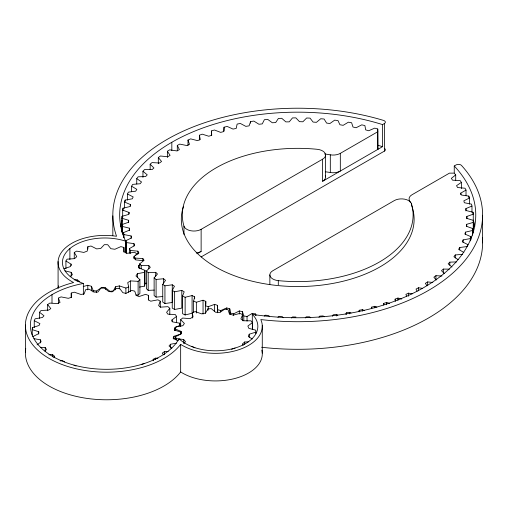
<?xml version="1.0" encoding="UTF-8"?>
<svg xmlns="http://www.w3.org/2000/svg" width="508" height="508" viewBox="0 0 508 508"><rect width="100%" height="100%" fill="white"/><g stroke="black" fill="none" stroke-linecap="round" stroke-linejoin="round"><path stroke-width="0.76" d="M269.862 284.366L269.862 274.904M325.565 176.905L325.571 155.023M71.253 297.663L71.253 293.059L74.263 292.176L80.861 294.437L84.125 293.929L85.636 289.655L88.906 289.147L94.539 292.151L97.917 292.049L100.94 288.049L104.311 287.947L108.744 291.56L112.084 291.865L116.478 288.315L119.818 288.62L122.853 292.684L126.009 293.383L131.585 290.443L134.741 291.141L136.246 295.478L139.084 296.545L145.599 294.335L148.431 295.396L148.342 299.822L150.73 301.2L157.899 299.822L160.293 301.2L160.293 307.334M121.958 232.124L122.028 216.332L128.727 214.395L129.064 212.452L122.682 210.121L123.019 208.178L129.965 206.559L130.575 204.641L124.53 202.019L125.139 200.095L132.29 198.806L133.166 196.92L127.508 194.024L128.384 192.145L135.687 191.186L136.823 189.351L131.591 186.201L132.728 184.366L140.138 183.75L141.529 181.972L136.747 178.594L138.138 176.809L145.612 176.549L147.244 174.841L142.951 171.247L144.583 169.539L152.07 169.621L153.93 167.989L150.158 164.211L152.019 162.585L159.474 163.017L161.557 161.481L158.318 157.537L160.407 156L167.773 156.775L170.066 155.34L167.386 151.263L169.678 149.828L176.917 150.939L179.4 149.619L177.298 145.428L179.781 144.101L186.842 145.548L189.503 144.348L187.992 140.075L190.652 138.868L197.485 140.64L200.304 139.56L199.396 135.23L202.216 134.156L208.782 136.239L211.741 135.299L211.442 130.937L214.401 129.997L220.65 132.378L223.736 131.572L224.041 127.216L227.127 126.416L233.026 129.076L236.207 128.422L237.122 124.092L240.303 123.438L245.815 126.365L249.079 125.857L250.596 121.583L253.86 121.082L258.94 124.257L262.268 123.901L264.376 119.71L267.697 119.361L272.32 122.765L275.685 122.568L278.365 118.485L281.73 118.288L285.864 121.895L289.243 121.857L292.487 117.913L295.866 117.875L299.485 121.66L302.857 121.78L306.642 118.002L310.013 118.116L313.093 122.06L316.44 122.333L320.739 118.745L324.085 119.018L326.606 123.088L329.902 123.52L334.683 120.142L337.979 120.567L339.928 124.746L343.154 125.324L348.393 122.18L351.619 122.758L352.977 127.013L356.108 127.743L361.772 124.847L364.903 125.578L365.665 129.877L368.687 130.753L374.733 128.13L377.755 129L377.857 149.377L377.755 129M121.958 218.281L128.651 220.307L128.581 222.263L122.18 224.498L122.18 232.194M409.461 201.632L409.461 200.527A10.141 5.855 0 0 1 412.026 194.748L449.459 173.133L454.203 173.139L455.708 174.885L451.339 178.391L452.603 180.207L460.134 180.556L461.397 182.366L456.546 185.661L457.556 187.528L465.01 188.227L466.02 190.094L460.731 193.148L461.474 195.053L468.808 196.101L469.551 198.006L463.848 200.806L464.325 202.743L471.494 204.127L471.97 206.058L465.893 208.585L466.103 210.534L473.05 212.249L473.253 214.198L466.852 216.433L466.782 218.389L473.475 220.415L473.475 230.416M473.405 232.366L473.475 220.415M371.596 308.572L371.697 307.118L374.783 306.318L376.866 307.111M32.169 334.962L32.347 327.647L39.033 325.482L39.91 323.596L34.252 320.7L35.128 318.814L42.45 317.5L43.986 315.76L39.497 312.249L41.027 310.509L48.666 310.102L50.794 308.585L47.663 304.609L49.79 303.092L57.41 303.606L60.033 302.381L58.407 298.12L61.036 296.894L68.301 298.31L71.311 297.421L71.253 293.059M32.169 329.597L38.748 331.749L38.57 333.699L32.81 336.62M160.293 301.2L158.61 305.524L160.452 307.156L167.958 306.667L169.799 308.305L166.599 312.331L167.811 314.147L175.33 314.573L176.543 316.395L171.964 319.945L172.491 321.875L179.699 323.19L180.226 325.12L174.466 328.041L174.288 329.99L180.861 332.143L180.861 333.673M180.861 332.143L180.683 334.093L174.003 336.258L173.126 338.144L178.149 340.716M205.346 313.373L205.791 301.365L203.048 300.228L196.355 302.254L193.611 301.111L194.659 296.831L192.081 295.567L185.128 297.275L182.55 296.012L184.194 291.789L181.8 290.411L174.631 291.789L172.244 290.411L174.466 286.283L172.276 284.798L164.935 285.839L162.744 284.353L165.532 280.34L163.557 278.752L156.096 279.451L154.121 277.87L157.461 274.002L155.715 272.332L148.184 272.682L146.431 271.012L150.298 267.31L148.793 265.563L141.23 265.557L139.725 263.811L144.094 260.306L142.831 258.489L135.299 258.14L134.036 256.33L138.887 253.035L137.878 251.168L130.423 250.469L129.413 248.602L134.703 245.542L133.96 243.643L126.625 242.595L125.882 240.69L131.585 237.884L131.108 235.953L123.939 234.569L123.463 232.639L129.54 230.111L129.33 228.162L122.384 226.447L122.18 224.498M135.477 255.499L136.766 253.784L134.595 252.286L127.241 253.301L123.984 251.828L123.908 247.466L120.872 246.615L114.872 249.263L110.858 248.685L107.715 244.716L104.337 244.653L100.724 248.482L96.653 248.895L90.983 246.012L87.852 246.742L87.249 251.092L83.82 252.425L76.606 251.117L74.263 252.52L74.263 258.655M473.405 222.364L466.706 224.301L466.369 226.244L472.751 228.575L472.751 233.959M472.415 235.134L472.751 228.575M358.921 311.715L359.226 310.274L362.407 309.62L364.376 310.509M74.263 252.52L76.778 256.635L74.587 258.661L67.075 259.163L65.919 260.991L71.114 264.16L70.542 266.529L64.033 268.745M139.529 287.084L144.539 286.112L144.539 272.313L145.009 270.377L138.786 267.906L138.5 265.519L140.589 264.414M144.539 286.112L145.009 284.175L145.009 270.377M175.025 330.397L175.609 326.942L182.855 325.698L184.404 323.482L180.689 319.684L182.582 318.065L190.075 318.63L193.053 316.973L192.335 312.63L195.199 311.594L201.651 313.868L205.537 313.055L207.943 308.915L211.29 308.642L215.576 312.236L219.704 312.407L224.18 309.594M224.815 309.188L228.067 309.728L229.451 314.02L233.102 315.138L240.036 313.404L242.627 314.662L240.868 318.903L243.415 320.783L250.977 320.827L252.457 322.58L247.86 326.047L248.863 328.365L255.74 330.175L255.854 332.13L249.218 334.213L248.501 336.563L252.247 339.02M472.415 230.518L465.468 232.137L464.858 234.055L470.903 236.677L470.903 239.757M470.294 240.906L470.294 238.601L470.903 236.677M345.846 314.262L346.354 312.833L349.618 312.331L350.996 313.061M53.867 357.657L54.426 356.216L52.584 354.578L48.832 354.825M470.294 238.601L463.144 239.89L462.267 241.776L467.925 244.666L467.049 246.551L459.746 247.51L458.61 249.345L463.842 252.495M332.467 316.192L333.165 314.795L336.493 314.439L337.763 315.233M144.539 272.313L137.376 273.704L135.96 275.946L139.903 279.667L138.113 281.324L130.588 280.911L127.718 282.626L128.695 286.957L125.889 288.042L119.31 285.902L115.475 286.798L113.316 290.976L109.988 291.319L105.486 287.814L101.352 287.731L96.437 291.046L93.161 290.57L91.516 286.315L87.795 285.267L83.248 286.518M318.98 317.297L319.748 316.128L323.113 315.932L324.269 316.782M134.62 256.642L133.763 257.785L135.706 259.893L143.135 260.693M462.705 254.33L455.295 254.946L453.904 256.724L458.089 259.683M45.066 351.136L46.438 349.409L45.225 347.586L40.71 347.332M184.112 343.364L185.503 341.674L183.693 339.528L176.314 338.582L175.495 336.69L181.242 333.851L181.096 331.464L175.025 328.866M305.264 317.964L306.191 316.84L309.569 316.801L310.75 317.83M176.441 343.186L170.586 344.24L169.05 345.98L171.856 348.171M456.546 261.912L449.821 262.147L448.189 263.855L451.942 266.998M291.49 317.995L292.576 316.916L295.948 317.036M135.852 294.996L138.113 295.123L139.903 293.465L139.903 279.667M449.351 269.145L443.363 269.075L441.496 270.707L444.195 273.406M248.469 341.82L244.697 341.992L242.386 343.973L243.141 345.364M277.92 317.259L278.994 316.363L282.34 316.636L283.216 317.76M70.199 276.441L72.39 274.663L71.247 272.371L64.967 270.859M37.065 344.9L41.072 341.795L40.545 339.865L34.061 338.684M441.922 276.028L435.959 275.679L433.876 277.216L436.188 280.035M168.186 351.434L164.37 351.638L162.243 353.155L163.582 354.857M264.338 316.02L265.532 315.176L268.827 315.608L269.551 316.77M432.816 282.461L427.66 281.921L425.367 283.356L426.898 285.686M205.346 305.683L208.236 306.692L214.624 304.362L217.519 305.371L217.678 309.696L220.701 310.566L226.746 307.943L229.768 308.82L230.53 313.119L233.661 313.849L239.325 310.953L242.456 311.683L243.815 315.938L247.04 316.516L252.279 313.373L255.505 313.95L256.153 315.341M183.966 226.174A10.141 5.855 0 0 0 190.881 230.772A10.141 5.855 0 0 0 201.13 229.33L322.605 159.195A10.141 5.855 0 0 0 325.095 153.283A10.141 5.855 0 0 0 317.138 149.288A115.399 66.624 0 0 0 183.966 226.174L183.966 234.455M382.543 124.593L384.378 123.533A3.378 1.949 0 0 0 383.559 120.421A184.887 106.743 0 0 0 186.646 129.629A184.887 106.743 0 0 0 116.554 236.271A46.806 27.026 0 0 0 63.614 249.676A46.806 27.026 0 0 0 73.597 282.55A81.121 46.831 0 0 0 49.155 358.464A81.121 46.831 0 0 0 180.657 344.361A46.806 27.026 0 0 0 237.592 350.12A46.806 27.026 0 0 0 260.807 319.557A184.887 106.743 0 0 0 445.516 279.089A184.887 106.743 0 0 0 461.461 165.398A3.378 1.949 0 0 0 456.082 164.929L454.247 165.989A178.035 102.787 0 0 1 437.725 278.46A178.035 102.787 0 0 1 252.368 314.363A42.291 24.416 0 0 1 236.652 347.542A42.291 24.416 0 0 1 179.057 338.722A76.149 43.967 0 0 1 52.673 356.438A76.149 43.967 0 0 1 83.363 283.47A42.291 24.416 0 0 1 68.078 250.222A42.291 24.416 0 0 1 125.552 241.141A178.035 102.787 0 0 1 187.738 134.131A178.035 102.787 0 0 1 382.543 124.593L382.543 146.666L322.605 181.273L322.605 159.195M324.542 153.956A116.402 67.202 0 0 1 330.314 154.832A10.141 5.855 0 0 0 340.322 153.352L377.857 131.686M197.123 253.721L201.13 251.409L201.13 229.33M201.13 256.927L384.378 151.13A3.378 1.949 0 0 0 384.912 148.768M422.135 288.315L418.516 287.757L416.033 289.077L417.081 291.173M157.912 358.286L155.626 358.127L152.997 359.359L153.543 360.775M412.121 293.872L408.591 293.148L405.93 294.348L406.686 296.488M395.129 300.673L395.129 299.129L397.948 298.056L401.745 299.041M231.584 349.307L235.096 348.037M383.692 304.94L383.692 303.397L386.651 302.457L389.572 303.384M141.726 364.312L144.736 363.43M182.55 296.012L182.55 313.703L185.128 314.966L192.081 313.258L192.081 295.567M172.244 290.411L172.244 308.102L174.631 309.48L181.8 308.102L181.8 290.411M60.154 360.953L62.3 360.534L64.694 361.918M162.744 284.353L162.744 302.044L164.935 303.53L172.276 302.489L172.276 284.798M154.121 277.87L154.121 295.561L156.096 297.142L162.814 296.513M146.431 271.012L146.431 288.703L148.184 290.373L154.21 290.093M74.124 279.876L77.146 279.832L79.807 281.661M144.253 283.254L146.52 283.254M73.952 365.195L76.079 365.995M191.751 346.291L194.92 347.828M395.129 299.129L395.58 301.301M383.692 303.397L383.794 304.851M482.6 215.271L482.6 242.868M473.253 214.198L473.253 230.346M473.05 212.249L473.05 213.785M471.97 206.058L471.97 212.211M469.551 198.006L469.551 204.159M468.808 196.101L468.808 197.637M466.852 216.433L466.852 218.745M466.706 224.301L466.706 226.612M466.02 190.094L466.02 195.478M465.893 208.585L465.893 210.896M465.468 232.137L465.468 234.442M463.144 239.89L463.144 242.195M461.397 182.366L461.397 188.519M460.731 193.148L460.731 194.691M459.746 247.51L459.746 249.815M455.708 174.885L455.708 180.27M455.295 254.946L455.295 258.02M454.247 165.989L454.247 172.885M449.821 262.147L449.821 265.227M443.363 269.075L443.363 272.923M435.959 275.679L435.959 279.527M427.66 281.921L427.66 285.769M418.516 287.757L418.516 290.83M411.467 203.746A115.399 66.624 0 0 1 278.295 280.638A10.141 5.855 0 0 1 270.339 276.644A10.141 5.855 0 0 1 272.828 270.726L394.303 200.59A10.141 5.855 0 0 1 404.552 199.155A10.141 5.855 0 0 1 411.467 203.746L411.467 205.124M408.591 293.148L408.591 296.221M397.948 298.056L397.948 300.361M386.651 302.457L386.651 304.768M384.378 123.533L384.378 151.13M374.783 306.318L374.783 307.861M371.697 307.118L371.697 308.661M362.407 309.62L362.407 311.156M359.226 310.274L359.226 311.81M349.618 312.331L349.618 313.868M346.354 312.833L346.354 314.376M340.322 153.352L340.322 171.044A10.141 5.855 0 0 1 330.314 172.523A116.402 67.202 0 0 0 325.266 171.748M336.493 314.439L336.493 315.976M330.314 154.832L330.314 172.523M278.295 280.638L278.295 284.778M262.274 325.552L262.274 353.149M255.854 332.13L255.854 333.661M255.505 313.95L255.505 315.487M252.457 322.58L252.457 329.482M252.279 313.373L252.368 329.54M250.596 121.583L250.596 123.127M249.218 334.213L249.218 337.28M247.04 316.516L247.04 321.132M244.697 341.992L244.697 344.291M243.815 315.938L243.815 320.554M242.627 314.662L242.627 320.789M242.456 311.683L242.456 314.763M239.325 310.953L239.325 314.033M233.661 313.849L233.661 315.385M230.53 313.119L230.53 314.655M229.768 308.82L229.768 314.204M226.746 307.943L226.746 309.486M224.041 127.216L224.041 131.064M220.701 310.566L220.701 312.103M217.678 309.696L217.678 312.769M217.519 305.371L217.519 312.293M214.624 304.362L214.624 311.283M211.442 130.937L211.442 135.553M208.236 306.692L208.236 308.997M207.943 308.915L207.943 310.452M205.791 301.365L205.791 304.444M203.048 300.228L203.048 314.071M199.396 135.23L199.396 139.846M196.355 302.254L196.355 313.017M194.659 296.831L194.659 298.367M193.611 301.111L193.611 312.649M192.335 312.63L192.335 317.995M187.992 140.075L187.992 145.459M185.128 297.275L185.128 314.966M183.693 339.528L183.693 343.364M181.096 331.464L181.096 333.762M180.689 319.684L180.689 326.58M180.689 331.184L180.689 333.483M180.657 344.361L180.657 371.958A81.121 46.831 0 0 1 85.947 398.247A81.121 46.831 0 0 1 25.762 348.507M180.226 325.12L180.226 326.65M179.699 323.19L179.699 324.72M177.298 145.428L177.298 150.812M176.543 316.395L176.543 322.529M176.314 338.582L176.314 340.112M175.495 336.69L175.495 339.757M174.631 291.789L174.631 309.48M174.466 328.041L174.466 330.34M174.003 336.258L174.003 339.325M171.964 319.945L171.964 321.481M171.825 142.278L171.825 150.559M170.586 344.24L170.586 348.075M169.799 308.305L169.799 314.439M167.386 151.263L167.386 157.417M164.935 285.839L164.935 303.53M164.37 351.638L164.37 354.705M163.557 278.752L163.557 283.369M158.318 157.537L158.318 163.69M156.096 279.451L156.096 297.142M155.715 272.332L155.715 276.174M155.626 358.127L155.626 359.664M150.158 164.211L150.158 169.596M148.793 265.563L148.793 268.637M148.431 295.396L148.431 299.993M148.184 272.682L148.184 290.373M142.951 171.247L142.951 177.4M142.831 258.489L142.831 260.801M141.23 265.557L141.23 268.637M139.725 263.811L139.725 268.427M138.5 265.519L138.5 267.824M138.113 281.324L138.113 295.123M137.878 251.168L137.878 254.248M137.376 273.704L137.376 277.533M136.747 178.594L136.747 183.979M135.299 258.14L135.299 259.677M133.96 243.643L133.96 245.948M134.036 256.33L134.036 258.636M131.591 186.201L131.591 191.586M131.108 235.953L131.108 238.265M130.575 204.641L130.575 206.178M130.588 280.911L130.588 291.643M130.423 250.469L130.423 253.543M129.413 248.602L129.413 253.219M129.33 228.162L129.33 230.467M129.064 212.452L129.064 213.989M128.695 286.957L128.695 292.322M128.651 220.307L128.651 222.618M127.508 194.024L127.508 200.184M126.625 242.595L126.625 253.365M125.882 240.69L125.882 252.997M125.889 288.042L125.889 293.414M125.552 241.141L125.552 252.184M125.139 200.095L125.139 201.638M124.53 202.019L124.53 208.172M123.939 234.569L123.939 237.649M123.908 247.466L123.908 252.07M123.463 232.639L123.463 237.255M123.019 208.178L123.019 210.483M122.682 210.121L122.682 217.043M122.384 226.447L122.384 234.144M122.028 216.332L122.028 230.175M119.31 285.902L119.31 288.969M115.475 286.798L115.475 289.865M112.84 215.875L112.84 235.585M105.486 287.814L105.486 289.344M96.437 291.046L96.437 292.576M93.161 290.57L93.161 292.106M91.516 286.315L91.516 290.913M87.852 246.742L87.852 249.041M87.795 285.267L87.795 289.865M83.363 283.47L83.363 294.507M77.146 279.832L77.146 281.369M71.247 272.371L71.247 276.2M71.114 264.16L71.114 265.697M69.894 248.558L69.894 259.601M65.919 260.991L65.919 268.662M58.407 298.12L58.407 303.486M58.083 261.556L58.083 288.366M54.426 356.216L54.426 357.753M52.584 354.578L52.584 356.883M52 294.659L52 302.933M47.663 304.609L47.663 310.744M45.225 347.586L45.225 351.422M40.545 339.865L40.545 342.932M39.497 312.249L39.497 318.383M38.748 331.749L38.748 334.048M34.252 320.7L34.252 327.603M32.347 327.647L32.347 329.184M25.4 325.025L25.4 352.622M325.279 175.73A10.141 5.855 0 0 1 322.605 181.273M58.204 287.928A46.806 27.026 0 0 1 58.623 285.845M261.83 350.126A46.806 27.026 0 0 1 235.242 378.397A46.806 27.026 0 0 1 180.657 371.958M482.41 237.731A184.887 106.743 0 0 1 261.576 347.243M120.631 226.435A178.035 102.787 0 0 1 122.009 220.459M377.4 145.123A178.035 102.787 0 0 1 382.543 146.666M473.329 220.135A178.035 102.787 0 0 1 474.777 226.289M201.13 251.409A10.141 5.855 0 0 1 196.355 252.959M411.632 205.543A116.402 67.202 0 0 1 298.653 286.55A116.402 67.202 0 0 1 183.426 206.604M409.461 200.527A116.402 67.202 0 0 1 410.47 202.667"/></g></svg>
